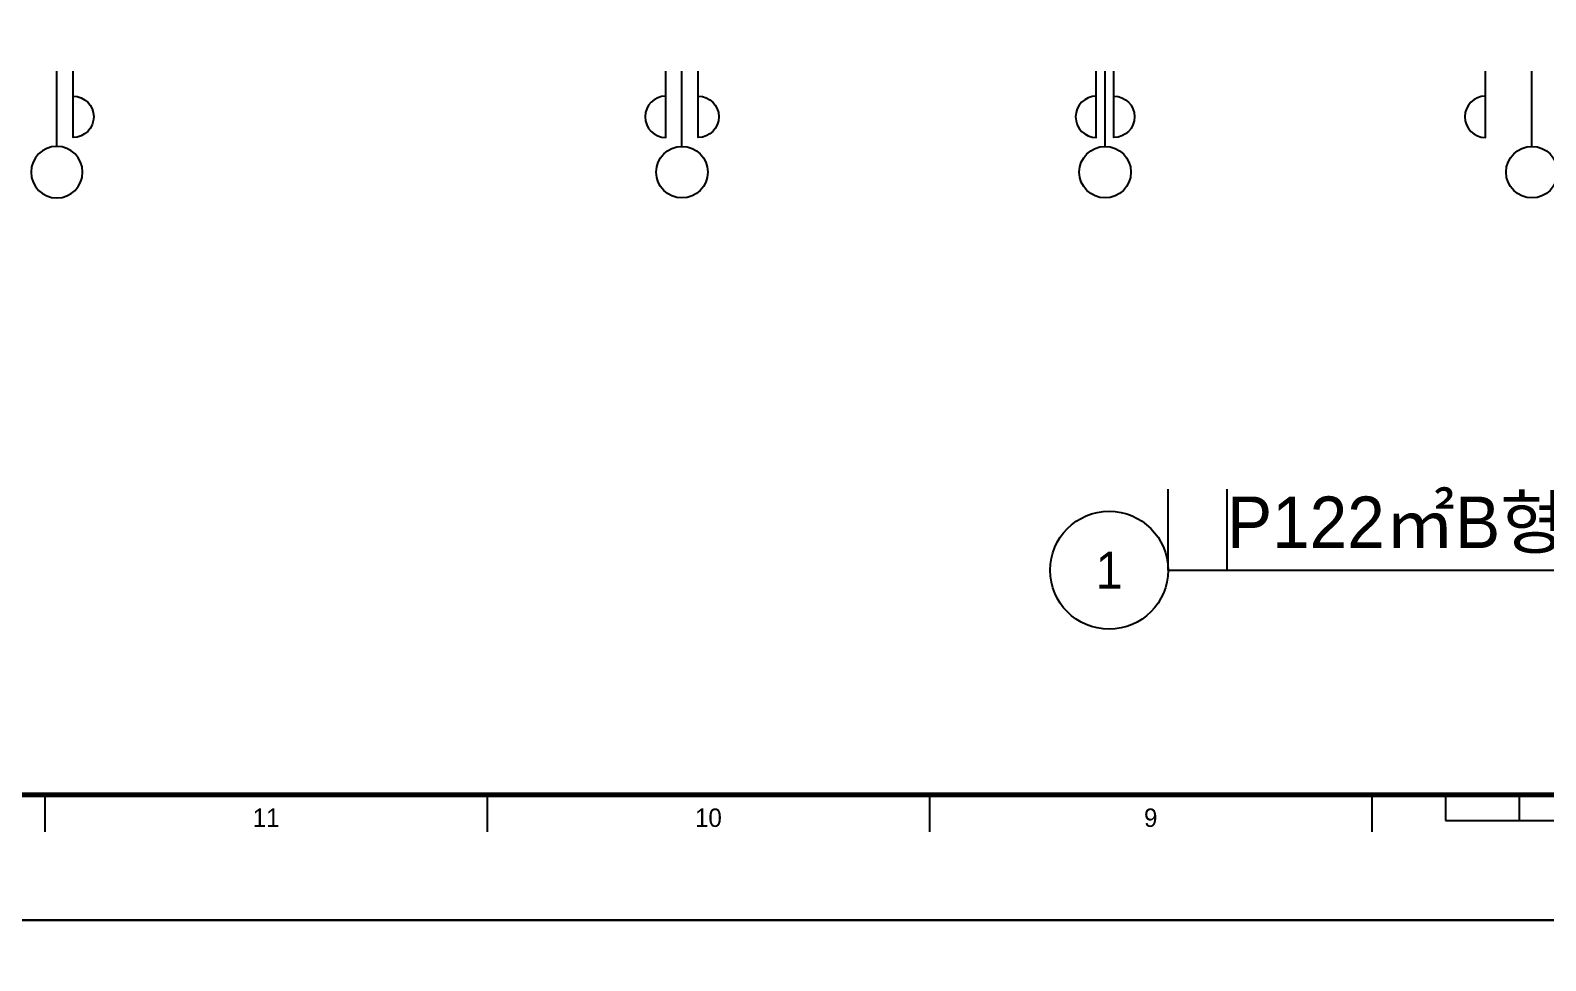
# Model space of a CAD drawing. Header units: millimetres. Extents: x -24416 to 92204, y -190080 to 23760.
# Drawn here: x 59105 to 69383, y -130955 to -124643 of the extents above; entities that cross this region are included whole.
import ezdxf
from ezdxf.enums import TextEntityAlignment as Align

# ---------------------------------------------------------------- set-up
doc = ezdxf.new("R2010")
doc.units = ezdxf.units.MM
doc.header["$LTSCALE"] = 50
doc.linetypes.add('AUDIT_D_220706163347-0', pattern=[0])
for name, color, linetype in [('A-치수', 7, 'AUDIT_D_220706163347-0'), ('AA-BORD-FORM', 7, 'Continuous'), ('AA-BORD-TEXT', 3, 'Continuous'), ('AA-XXXX-SYMB', 7, 'Continuous'), ('AA-XXXX-TEXT', 3, 'Continuous'), ('DIM', 7, 'AUDIT_D_220706163347-0')]:
    doc.layers.add(name, color=color, linetype=linetype)
doc.layers.add('Defpoint', color=135, linetype='Continuous', plot=False)
doc.styles.add('HAUD01', font='Dotum.ttf')

# ---------------------------------------------------------------- blocks, each defined once
blk = doc.blocks.new('중심')
at = {"layer": 'DIM'}
blk.add_line((-350, 0), (0, 0), dxfattribs=at)
blk.add_circle((-470, 0), 120, dxfattribs=at)
blk = doc.blocks.new('DIM-1108')
at = {"layer": 'DIM'}
for points in [[(9240.6, -148850.3, -1), (9240.6, -149130.3), (9240.6, -148680.3)], [(13260.6, -148850.3, 1), (13260.6, -149130.3), (13260.6, -148680.3)], [(13480.6, -148850.3, -1), (13480.6, -149130.3), (13480.6, -148680.3)], [(16180.6, -148850.3, 1), (16180.6, -149130.3), (16180.6, -148680.3)], [(16300.6, -148850.3, -1), (16300.6, -149130.3), (16300.6, -148680.3)], [(18820.6, -148850.3, 1), (18820.6, -149130.3), (18820.6, -148680.3)]]:
    blk.add_lwpolyline(points, format="xyb", dxfattribs=at)
at = {"layer": 'A-치수'}
for p, xscale, yscale, zscale, rotation in [((9130.6, -148680.3), -1.458333333333333, 1.458333333333333, 1.458333333333333, 270), ((13370.6, -148680.3), 1.458333333333342, 1.458333333333342, 1.458333333333342, 90), ((16240.6, -148680.3), 1.458333333333342, 1.458333333333342, 1.458333333333342, 90), ((19135.6, -148680.3), 1.458333333333342, 1.458333333333342, 1.458333333333342, 90)]:
    blk.add_blockref('중심', p, dxfattribs=dict(at, xscale=xscale, yscale=yscale, zscale=zscale, rotation=rotation))
blk = doc.blocks.new('XR-FORM 청주월명')
at = {"layer": 'AA-BORD-FORM', "color": 2}
for p, q in [((181, 17), (181, 12)), ((241, 17), (241, 12)), ((301, 17), (301, 12)), ((361, 17), (361, 12)), ((371, 17), (371, 13.5)), ((381, 17), (381, 13.5)), ((371, 13.5), (471, 13.5))]:
    blk.add_line(p, q, dxfattribs=at)
at = {"layer": 'AA-BORD-FORM', "color": 1}
blk.add_lwpolyline([(0, 0), (841, 0), (841, 594), (0, 594)], close=True, dxfattribs=at)
at = {"layer": 'AA-BORD-FORM', "color": 2, "const_width": 0.682}
blk.add_lwpolyline([(21, 17), (21, 577), (821, 577), (821, 17)], close=True, dxfattribs=at)
at = {"layer": 'AA-BORD-TEXT', "color": 7, "style": 'HAUD01'}
for s, p in [('11', (211, 13.9)), ('10', (271, 13.9)), ('9', (331, 13.9))]:
    blk.add_text(s, height=2.5, dxfattribs=at).set_placement(p, align=Align.MIDDLE_CENTER)

msp = doc.modelspace()

# ---------------------------------------------------------------- linework, layer by layer
at = {"layer": 'AA-XXXX-SYMB', "color": 3}
msp.add_line((66822, -128306), (75586, -128306), dxfattribs=at)
msp.add_circle((66422, -128306), 400, dxfattribs=at)
at = {"layer": 'Defpoint'}
for p, q in [((66822, -128306), (66822, -127756)), ((67222, -128306), (67222, -127756))]:
    msp.add_line(p, q, dxfattribs=at)

# ---------------------------------------------------------------- block references
msp.add_blockref('DIM-1108', (50154, 23760))
at = {"xscale": 50, "yscale": 50, "zscale": 50}
for p in [(50154, -130680), (50154, -160380)]:
    msp.add_blockref('XR-FORM 청주월명', p, dxfattribs=at)

# ---------------------------------------------------------------- texts
at = {"layer": 'AA-XXXX-TEXT', "style": 'HAUD01'}
msp.add_text('P122㎡B형 단위세대 평면도(확장형)', height=350, dxfattribs=at).set_placement((67222, -128156))
msp.add_text('1', height=250, dxfattribs=at).set_placement((66422, -128306), align=Align.MIDDLE_CENTER)

doc.saveas('drawing.dxf')
